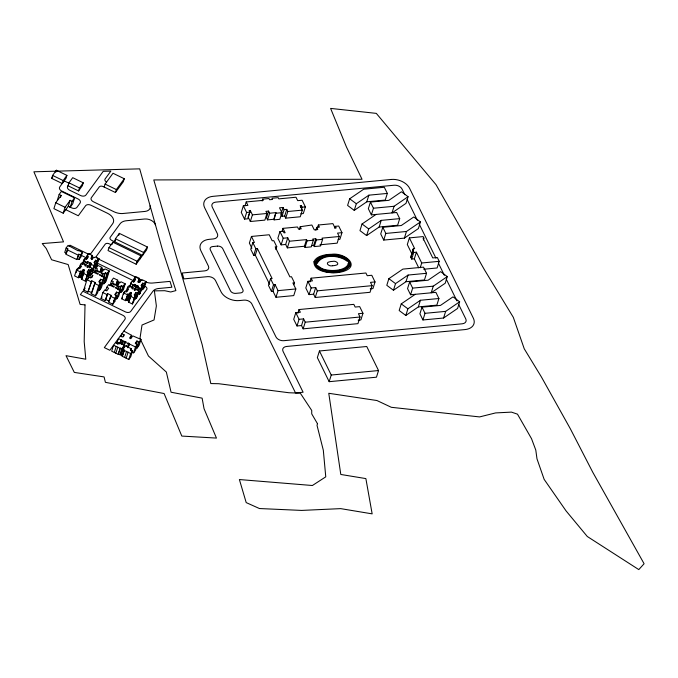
<?xml version="1.0" encoding="UTF-8"?>
<svg xmlns="http://www.w3.org/2000/svg" width="678" height="678" viewBox="0 0 678 678"><rect width="100%" height="100%" fill="white"/><g stroke="black" fill="none" stroke-linecap="round" stroke-linejoin="round"><path stroke-width="1.02" d="M317.016 263.717C322.008 253.682 339.297 254.996 347.204 261.242M316.211 263.208L316.567 265.039M316.228 263.098C322.135 253.123 339.203 254.394 347.644 260.776A6.272 4.17 17.4 0 1 348.551 262.055M411.673 259.081L413.758 252.436L416.411 252.182L414.326 258.827L411.673 259.081L410.843 257.386L411.309 255.513L413.351 248.775L414.673 248.648L409.385 237.885L423.14 236.58L423.894 238.122L423.301 240.02M410.843 257.386L413.394 248.868M51.681 178.373L52.604 175.416L56.367 170.254L66.91 175.382L65.986 178.331L62.232 183.501L51.681 178.373L52.757 176.899M55.757 172.22L56.367 170.254M59.147 194.467L61.113 195.417L55.757 202.756L53.901 208.663L63.215 213.197L68.292 206.239L70.148 200.332L72.105 201.281L74.588 197.874L61.351 191.442L59.147 194.467L57.299 200.366M62.232 183.501L63.164 180.551L66.91 175.382M60.495 197.383L61.113 195.417M68.944 182.84L68.02 185.789L78.572 190.925L82.326 185.755L83.25 182.797L72.707 177.678L68.944 182.84L79.496 187.967L83.25 182.797M63.215 213.197L65.071 207.29L70.148 200.332M69.681 183.543L64.147 180.857L59.74 186.967A4.144 2.754 17.4 0 0 61.749 191.035L78.08 198.976A4.144 2.754 17.4 0 1 80.08 203.053L76.953 207.341A4.144 2.754 17.4 0 1 71.605 207.849L68.292 206.239L70.258 207.188L72.105 201.281M74.588 197.874L72.741 203.781L70.258 207.188M78.572 190.925L79.496 187.967M66.122 248.012L64.732 252.445L66.419 253.258L67.8 248.834L66.122 248.012L68.046 245.377L78.173 250.818L78.453 250.428L82.436 252.369L81.046 256.801L79.123 259.437L77.436 258.615L76.767 259.538L65.749 254.182L67.8 248.834M76.767 259.538L78.826 254.191L80.513 255.004L82.436 252.369M77.436 258.615L78.826 254.191M79.123 259.437L80.513 255.004M79.233 268.446L80.589 264.301L80.157 265.488L81.597 266.191L79.868 268.556L78.428 267.861L76.428 269.997L74.58 275.904L78.394 277.76L80.818 271.064L81.801 271.547L83.275 269.522L84.377 270.056L83.758 272.022M76.114 272.675L77.351 268.734M77.809 269.827L78.428 267.861M104.166 187.043L105.09 184.085L112.997 173.254L124.26 178.729L123.337 181.679L115.429 192.518L103.242 186.594A3.11 2.068 17.4 0 0 99.225 186.967L91.377 197.662A4.144 2.754 17.4 0 0 93.378 201.756L114.209 211.875A12.916 8.594 17.4 0 0 122.048 213.578L145.007 211.426A8.289 5.517 17.4 0 0 150.101 205.824M79.979 267.412L80.911 264.454M82.097 264.471L84.258 259.267L85.326 258.394L86.767 259.098L88.504 256.725L87.064 256.021L86.131 258.979M78.394 277.76L80.818 271.064M82.716 264.191L84.258 259.267M84.716 260.36L85.326 258.394M78.962 276.971L79.945 277.455L81.801 271.547M86.259 258.776L88.411 253.572L92.225 255.428L91.301 258.377M79.945 277.455L81.428 275.421L83.275 269.522M86.581 258.928L87.487 254.835M82.902 272.081L81.046 277.988L82.03 278.463L83.877 272.556L82.902 272.081L84.377 270.056M89.827 267.166L91.064 263.225L89.894 262.666L89.021 263.861L90.954 264.793L89.725 266.479L87.801 265.539L86.928 266.734L88.089 267.301L88.665 266.513L92.2 268.234L90.208 270.378L88.767 269.675L87.038 272.048L88.479 272.742L85.275 281.107L81.462 279.251L83.877 272.556M87.106 263.572L87.725 261.606L88.615 262.039L87.623 263.395L84.25 261.759L83.258 263.115L86.631 264.751L85.64 266.107L84.75 265.674L85.326 264.895L81.504 263.039L80.589 264.301M87.182 267.505L87.801 265.539M91.038 258.182L92.225 255.428M89.284 264.632L89.894 262.666M91.708 259.64L92.64 256.691L91.657 256.216M85.275 281.107L87.725 273.776L86.191 279.844M87.843 272.624L88.767 269.675M89.259 267.946L91.064 263.225M90.03 267.751L90.954 264.793M92.174 291.845L95.123 282.446L91.793 280.836L87.886 292.091L83.716 290.057L86.962 279.726L88.911 277.048L90.86 277.997L92.759 275.395L90.81 274.446L89.928 277.268M86.911 275.582L88.352 276.285L90.208 270.378M88.352 276.285L90.962 269.344M88.326 278.929L88.911 277.048M89.106 275.251L91.284 269.497M115.429 192.518L116.353 189.569L124.26 178.729M92.2 268.234L89.428 275.404M97.861 259.877L97.115 260.911L95.674 260.208L93.818 266.115L95.259 266.818L96.013 265.784L97.861 259.877L99.107 258.776L95.293 256.92L94.717 257.699L93.742 257.225L92.259 259.25L91.157 258.716L92.64 256.691M90.411 270.776L92.183 271.641L94.632 264.31L93.098 270.378L95.378 263.284L93.945 262.581L95.674 260.208M92.174 273.649L92.759 271.768L97.954 274.293L98.378 273.726L95.005 272.081L95.996 270.725L99.361 272.361L99.768 271.81L96.522 270.234L97.513 268.869L95.564 267.929L94.089 272.624M95.259 266.818L97.115 260.911M92.166 277.277L92.759 275.395M87.886 292.091L91.793 280.836M96.013 265.784L98.183 260.038M96.335 265.937L99.107 258.776M96.929 267.132L97.522 265.251L101.827 267.344L100.649 271.098M95.403 272.607L95.996 270.725M100.268 271.081L101.158 268.259L102.132 268.742L100.395 271.132L101.615 271.725L103.361 269.336L104.344 269.81L105.014 268.895L109.319 270.988L107.039 273.505L105.421 272.717L104.429 274.073L101.183 272.497L100.895 272.887L102.827 273.827L101.598 275.505L99.666 274.573L99.369 274.98L104.556 277.505L102.607 280.184L100.658 279.234L98.768 281.836L100.708 282.785L97.471 293.116L95.522 295.794L91.208 293.701L95.123 282.446M100.954 272.497L102.132 268.742M140.092 258.827L141.016 255.877L112.912 242.216L108.98 247.606L108.056 250.563L136.159 264.225L146.541 249.987L147.465 247.038L119.362 233.376L115.429 238.775L114.506 241.724L115.624 240.181M102.768 271.217L103.361 269.336M99.48 282.997L100.658 279.234M95.522 295.794L98.759 285.463L100.708 282.785M101.937 276.641L102.827 273.827M112.302 244.182L112.912 242.216M103.251 277.836L104.429 274.073M98.073 289.887L99.369 290.523L102.607 280.184M103.946 277.412L105.421 272.717M104.556 277.505L101.319 287.845L99.369 290.523M118.743 235.342L119.362 233.376M102.175 283.057L103.802 283.845L107.039 273.505M103.802 283.845L104.692 282.616L107.938 272.285M104.692 282.616L108.26 272.437M109.319 270.988L106.082 281.319L105.014 282.777M105.87 299.583L109.192 301.202L111.048 295.294L107.726 293.676L105.2 300.507L101.03 298.481L102.887 292.574L104.836 289.896L106.785 290.837L108.683 288.243L106.734 287.294L105.81 290.243M105.2 300.507L107.726 293.676M109.946 285.692L111.489 280.777L113.446 278.099L117.752 280.192L116.828 283.141M111.302 285.54L111.921 283.574L115.294 285.209L115.692 284.658L112.446 283.082L113.438 281.717L111.489 280.777M111.048 295.294L108.522 302.117L112.828 304.21L114.785 301.541L116.633 295.633L114.692 294.684L116.591 292.082L118.531 293.032L120.489 290.354L115.294 287.828L115.591 287.413L117.523 288.353L118.752 286.675L116.819 285.735L117.108 285.345L120.353 286.921L121.345 285.565L122.964 286.353L125.244 283.836L120.938 281.743L120.269 282.658L119.286 282.184L116.93 286.54M116.158 284.065L117.752 280.192M116.828 285.523L118.065 281.582L117.082 281.107M118.667 284.15L119.286 282.184M115.658 295.04L116.591 292.082M112.828 304.21L114.684 298.303L116.633 295.633M117.828 289.625L118.752 286.675M115.387 298.303L116.684 298.939L118.531 293.032M119.116 290.862L120.353 286.921M119.803 290.489L121.345 285.565M120.489 290.354L118.633 296.261L116.684 298.939M119.489 291.472L121.116 292.26L122.964 286.353M121.116 292.26L123.862 285.133M122.006 291.04L124.184 285.285M125.244 283.836L123.388 289.743L122.328 291.193M130.862 294.922L131.481 292.955L130.379 292.413L128.896 294.438L127.913 293.964L125.498 300.659L121.676 298.803L123.532 292.896L125.523 290.76L126.964 291.455L128.693 289.082L127.252 288.387L127.684 287.201L126.023 292.32M123.523 294.583L124.447 291.633M126.778 291.294L128.006 287.353M136.159 264.225L137.083 261.267L141.016 255.877M129.201 287.37L131.354 282.167L132.43 281.294L133.871 281.989L135.6 279.624L134.159 278.921L133.235 281.879M125.498 300.659L127.913 293.964M130.125 286.108L131.354 282.167M126.066 299.871L127.049 300.346L128.896 294.438M133.354 281.667L135.515 276.471L139.329 278.327L138.71 280.294M130.379 292.413L128.523 298.32L127.049 300.346M133.676 281.828L134.591 277.734M134.278 280.412L135.515 276.471M132.295 287.158L132.905 285.192L134.837 286.124L135.71 284.93L134.549 284.37L133.973 285.15L130.439 283.429M135.083 289.87L136.007 286.913L139.38 288.557L138.388 289.913L135.015 288.277L134.024 289.633L135.193 290.201L135.761 289.413L139.304 291.133L137.303 293.269L135.863 292.574L134.134 294.947L135.575 295.642L132.371 303.998L128.557 302.142L129.134 301.363L128.15 300.888L129.998 294.981L131.481 292.955M147.465 247.038L143.524 252.436L142.6 255.386L111.709 240.368A3.11 2.068 17.4 0 1 110.209 237.308L119.998 223.901A11.585 7.704 17.4 0 1 126.82 220.697L144.736 219.002A8.289 5.517 17.4 0 1 155.482 224.96M128.557 302.142L130.981 295.455L129.998 294.981M129.439 300.379L130.981 295.455M133.93 286.336L134.549 284.37M116.836 343.56L118.379 338.636L122.625 340.542L121.345 344.56M116.226 346.424L113.54 345.272L111.684 351.179L114.294 352.441L116.226 346.424L117.786 347.178L115.853 353.204L118.184 354.331L120.269 348.102L121.709 348.806L123.743 346.009L124.972 346.602L122.938 349.399L124.379 350.094L122.286 356.331L128.786 359.484L130.727 356.831L132.574 350.924L130.396 349.865L131.235 348.721L125.566 345.966L125.989 345.39L127.913 346.331L129.142 344.644L127.21 343.704L127.871 342.805L129.218 343.466L127.981 347.399M135.091 286.904L135.71 284.93M134.397 290.243L135.015 288.277M117.87 344.492L118.489 342.526L124.159 345.28L124.693 344.543L121.32 342.899L122.311 341.543L125.684 343.187L126.455 342.119L122.549 340.661L121.93 342.627M137.829 282.065L139.329 278.327M136.38 287.531L136.998 285.557L138.159 286.124L137.549 288.091M121.006 336.712L121.93 333.762L124.108 334.813L123.489 336.788M138.812 282.54L139.736 279.59L138.753 279.107M119.743 343.839L120.981 339.898M119.828 343.721L121.065 339.788M132.371 303.998L134.82 296.676L133.295 302.735M134.939 295.523L135.863 292.574M140.219 282.09L140.838 280.124L141.821 280.599L142.388 279.819L146.211 281.667L144.355 287.574L142.363 289.718L140.922 289.014M118.184 354.331L120.269 348.102M137.303 293.269L135.456 299.176L138.058 292.243M137.837 293.481L139.38 288.557M136.21 298.151L138.38 292.396M139.304 291.133L136.532 298.303M118.421 354.009L119.862 354.713L121.709 348.806M141.227 288.031L142.77 283.107L144.211 283.811L146.211 281.667M142.049 287.37L139.278 294.54L140.202 293.277L141.727 287.209L140.202 293.277M124.498 343.432L125.108 341.466M123.743 346.009L121.896 351.916L119.862 354.713M142.77 283.107L141.041 285.48L142.482 286.175L139.88 293.116M122.523 356.001L121.082 355.306L124.159 345.28M123.769 347.492L122.303 351.187M142.363 289.718L144.211 283.811M143.117 288.684L144.965 282.777M122.286 356.331L124.379 350.094M143.439 288.836L145.287 282.929M124.616 357.459L126.549 351.441L128.117 352.204L126.184 358.221M127.744 347.729L129.218 343.466M130.651 338.237L131.574 335.288L123.871 331.101M128.218 347.602L129.142 344.644M130.617 350.687L131.235 348.721M128.786 359.484L130.634 353.577L132.574 350.924M135.931 343.966L136.854 341.017L139.032 342.068L140.973 339.415L132.795 335.881L130.761 338.669L129.532 338.076L131.574 335.288M131.769 351.95L133.625 352.857L135.473 346.95L137.414 344.288L135.236 343.229L136.854 341.017M136.431 344.17L137.354 341.212M137.414 344.288L135.566 350.195L133.625 352.857M135.736 347.272L137.185 347.975L139.032 342.068M140.973 339.415L139.126 345.322L137.185 347.975M300.837 213.773L303.295 213.545L305.38 206.892L302.117 200.239L297.701 200.654L296.023 197.239L278.802 198.866L278.217 197.662L271.971 198.256L272.556 199.459L269.556 199.739L268.963 198.535L262.717 199.129L263.31 200.332L246.216 201.951L247.894 205.375L243.351 205.798L241.275 212.443L244.538 219.104L247.817 218.791L249.902 212.146L249.123 210.561L250.258 210.451L252.419 214.858L250.335 221.503L264.869 220.121L266.954 213.477L265.92 211.358L268.598 211.112L269.632 213.223L267.556 219.867L273.793 219.282L275.878 212.638L269.632 213.223M245.029 205.748L246.216 201.951M244.538 219.104L246.623 212.46L243.351 205.798M250.258 210.451L248.173 217.096L250.335 221.503M262.123 201.027L262.717 199.129M275.853 249.546L276.743 246.699L273.768 240.639L272.192 240.783L269.234 234.758L251.453 236.444L249.368 243.088L251.902 248.25M251.453 236.444L254.411 242.47L252.835 242.622L250.75 249.267L253.725 255.326L255.301 255.174L257.386 248.529L255.809 248.682L253.725 255.326M268.598 211.112L266.513 217.757L267.556 219.867M284.09 209.638L286.769 209.383L284.692 216.036L282.006 216.282L284.09 209.638L283.031 207.476L279.506 207.807L281.887 212.672L279.811 219.316L274.082 219.858L275.878 212.638M283.031 207.476L280.946 214.121L282.006 216.282M338.119 239.487L339.89 239.326L341.966 232.673L338.703 226.02L335.424 226.333L336.203 227.918L335.068 228.028L332.906 223.621L318.372 225.003L319.406 227.113L316.728 227.367L317.787 229.537L314.261 229.867L311.88 225.011L300.193 226.723L301.235 228.833L298.549 229.088L297.515 226.977L282.972 228.35L285.133 232.749L283.997 232.859L283.218 231.274L279.946 231.579L277.861 238.224L281.124 244.885L285.667 244.453L287.752 237.809L283.209 238.241L281.124 244.885M301.507 209.104L302.1 207.205L301.32 205.62L300.185 205.722L302.346 210.129L300.269 216.774L285.726 218.146L287.811 211.502L286.769 209.383M282.082 231.198L282.972 228.35M257.386 248.529L272.115 278.548L270.539 278.7L268.463 285.345L271.437 291.404L273.014 291.26L275.09 284.607L273.514 284.76L271.437 291.404M289.43 241.232L306.524 239.614L304.439 246.258L287.345 247.877L289.43 241.232L287.752 237.809M300.727 207.519L301.32 205.62M276.743 246.699L275.166 246.843L289.904 276.87L291.481 276.717L294.455 282.777L292.879 282.929L295.837 288.955L293.752 295.6L275.963 297.278L278.048 290.633L275.09 284.607M299.303 229.571L300.193 226.723M341.966 232.673L337.551 233.096L339.229 236.512L322.016 238.148L322.609 239.351L320.524 245.995L314.278 246.58L316.363 239.936L315.77 238.741L312.761 239.02L313.355 240.224L311.27 246.868L305.032 247.462L307.109 240.817L306.524 239.614M293.862 284.675L294.455 282.777M315.838 230.215L316.728 227.367M317.474 227.85L318.372 225.003M314.278 246.58L313.694 245.385L315.77 238.741M358.145 320.177L360.874 319.923L362.959 313.278L359.687 306.617L355.153 307.066L353.823 304.354L299.023 309.541L300.346 312.236L295.803 312.668L293.718 319.313L296.989 325.974L301.532 325.542L303.608 318.897L299.066 319.33L296.989 325.974M297.828 313.338L299.023 309.541M370.23 288.828L372.951 288.574L375.036 281.929L371.764 275.268L367.239 275.717L365.908 273.005L311.1 278.192L312.422 280.887L307.88 281.319L305.803 287.964L309.066 294.625L313.609 294.193L315.694 287.548L311.151 287.981L309.066 294.625M309.914 281.989L311.1 278.192M362.959 313.278L358.416 313.711L360.035 317.007L357.95 323.652L303.151 328.838L305.227 322.194L303.608 318.897M334.83 228.232L335.424 226.333M375.036 281.929L370.493 282.362L372.112 285.658L370.035 292.303L315.228 297.489L317.312 290.845L315.694 287.548M349.67 198.781L347.594 205.426L354.247 210.375L366.781 201.815L385.248 200.069L387.333 193.425L384.307 187.264L363.679 189.221L349.67 198.781L356.323 203.731L354.247 210.375M339.229 236.512L337.152 243.156L319.931 244.792M319.44 350.984L317.355 357.628L329.161 381.68L376.459 377.197L378.536 370.552L366.739 346.5L319.44 350.984L331.237 375.036L329.161 381.68M366.781 201.815L368.866 195.171L387.333 193.425M376.053 214.426L362.044 223.986L359.959 230.63L366.612 235.58L379.155 227.028L397.622 225.274L399.706 218.63L396.681 212.477L371.366 214.875L368.34 208.714L370.425 202.069L388.892 200.324L401.435 191.764L408.088 196.713L406.003 203.358L391.994 212.917L394.079 206.273L408.088 196.713M371.366 214.875L373.451 208.231L370.425 202.069M366.612 235.58L368.696 228.935L381.231 220.375L399.706 218.63M379.155 227.028L381.231 220.375M382.799 227.283L380.714 233.927L383.74 240.08L404.368 238.131L418.377 228.571L420.453 221.926L413.8 216.968L401.266 225.528L382.799 227.283L385.816 233.435L383.74 240.08M388.875 278.666L386.791 285.311L393.452 290.26L405.986 281.701L424.453 279.955L426.538 273.302L423.513 267.149L402.885 269.098L388.875 278.666L395.528 283.616L393.452 290.26M404.368 238.131L406.453 231.486L420.453 221.926M409.385 237.885L407.309 244.529L412.148 254.394M413.351 248.775L411.309 255.513M405.986 281.701L408.071 275.056L426.538 273.302M415.258 294.311L401.249 303.871L399.164 310.516L405.817 315.465L418.36 306.905L436.827 305.159L438.912 298.515L435.886 292.354L410.571 294.761L407.546 288.599L409.631 281.955L428.098 280.209L440.632 271.649L447.285 276.599L445.209 283.243L431.2 292.803L433.284 286.158L447.285 276.599M410.571 294.761L412.648 288.116L409.631 281.955M420.224 267.734L421.708 262.988L416.411 252.182M405.817 315.465L407.902 308.821L420.436 300.261L438.912 298.515M418.36 306.905L420.436 300.261M422.004 307.159L419.919 313.804L422.936 319.965L443.573 318.016L457.582 308.448L459.659 301.803L453.006 296.854L440.471 305.414L422.004 307.159L425.021 313.321L422.936 319.965M423.894 238.122L423.072 238.198L432.759 257.928L437.327 257.496L439.208 261.327L437.124 267.971L423.742 269.242M443.573 318.016L445.658 311.371L459.659 301.803M347.882 264.691L348.119 263.403M348.475 265.386L348.89 264.157A7.187 4.78 17.4 0 0 348.916 263.386L348.661 262.31M347.594 265.284C343.195 271.556 328.305 271.531 321.796 268.48M348.297 265.7C342.882 273.31 320.745 272.463 316.694 265.293M68.995 246.589L70.004 245.216L87.148 253.547A3.11 2.068 17.4 0 0 91.166 253.174L112.743 223.596A10.365 6.89 17.4 0 0 107.734 213.392L90.945 205.231A4.144 2.754 17.4 0 0 85.597 205.739L78.284 215.757L65.783 209.68M87.064 256.021L87.809 254.996M87.725 261.606L87.148 262.386L83.335 260.53M81.462 279.251L82.03 278.463M87.725 273.776L88.479 272.742M94.632 264.31L95.378 263.284M85.869 279.683L86.623 278.65M92.776 270.217L93.53 269.191M92.183 271.641L93.098 270.378M90.81 274.446L92.759 271.768M95.564 267.929L97.522 265.251M83.716 290.057L85.182 288.057M101.158 268.259L101.827 267.344M91.208 293.701L91.877 292.786L88.555 291.167M106.734 287.294L108.692 284.616L113.879 287.141L114.302 286.565L110.929 284.93L111.921 283.574M101.03 298.481L102.014 297.142M118.065 281.582L116.319 283.972L117.54 284.574M127.684 287.201L128.608 285.938L132.422 287.794L131.854 288.574L132.735 289.006L133.608 287.811L131.685 286.87L132.905 285.192M134.159 278.921L134.914 277.887M121.676 298.803L122.599 297.54M139.736 279.59L138.261 281.616L139.363 282.15L140.838 280.124M136.007 286.913L136.998 285.557M138.159 286.124L137.592 286.913L141.134 288.633M128.15 300.888L129.134 299.532M134.82 296.676L135.575 295.642M141.727 287.209L142.482 286.175M132.973 302.583L133.727 301.549M118.489 342.526L117.65 343.67L115.472 342.61M124.108 334.813L122.489 337.034L120.32 335.974M117.786 347.178L120.031 348.424M114.294 352.441L115.853 353.204M121.082 355.306L122.616 353.213M126.549 351.441L124.142 350.424M128.117 352.204L130.634 353.577M68.707 184.857L67.732 186.179A4.144 2.754 17.4 0 0 69.741 190.255L80.589 195.535A4.144 2.754 17.4 0 0 85.937 195.027L103.225 171.331L110.853 171.119L105.107 178.95A3.11 2.068 17.4 0 0 106.607 182.009M356.323 203.731L368.866 195.171M395.528 283.616L408.071 275.056M246.623 212.46L249.902 212.146M302.1 207.205L305.38 206.892M252.419 214.858L266.954 213.477M287.811 211.502L302.346 210.129M276.166 213.214L281.887 212.672M373.451 208.231L394.079 206.273M307.109 240.817L313.355 240.224M316.363 239.936L322.609 239.351M385.816 233.435L406.453 231.486M311.685 245.572L313.694 245.385M421.708 262.988L439.208 261.327M278.048 290.633L295.837 288.955M317.312 290.845L372.112 285.658M412.648 288.116L433.284 286.158M305.227 322.194L360.035 317.007M425.021 313.321L445.658 311.371M331.237 375.036L378.536 370.552M332.593 265.725C328.983 266.954 324.237 262.445 330.076 261.691A11.56 7.695 17.4 0 1 332.542 261.411C336.152 260.183 340.898 264.683 335.051 265.445A11.56 7.695 17.4 0 1 332.593 265.725M321.703 268.446L317.796 265.734M105.09 184.085L116.353 189.569M52.604 175.416L63.164 180.551M55.757 202.756L65.071 207.29M115.429 238.775L143.524 252.436M111.073 244.724L109.2 243.809A3.11 2.068 17.4 0 0 105.192 244.19L96.683 255.852A3.11 2.068 17.4 0 0 97.785 258.691M108.98 247.606L137.083 261.267M98.183 258.911L141.914 280.175M80.758 255.106L87.394 258.335M96.878 262.937L133.846 280.912M67.13 249.75L78.156 255.106M95.734 263.937L97.259 264.683M142.829 286.836L144.355 287.574M90.488 264.013L94.03 265.734M76.428 269.997L80.241 271.853M83.309 273.344L87.123 275.2M123.532 292.896L127.345 294.752M130.413 296.235L134.227 298.091M81.428 275.421L82.53 275.963M86.962 279.726L91.123 281.751M94.454 283.37L98.759 285.463M102.887 292.574L107.056 294.599M110.378 296.21L114.684 298.303M113.489 300.905L114.785 301.541M128.981 343.788L135.473 346.95M362.044 223.986L368.696 228.935M401.249 303.871L407.902 308.821M404.817 194.705L402.029 189.018A6.221 4.136 17.4 0 0 394.223 185.221L215.748 202.12A6.221 4.136 17.4 0 0 212.197 206.985L275.954 336.907A6.221 4.136 17.4 0 0 283.751 340.695L462.235 323.796A6.221 4.136 17.4 0 0 465.786 318.931L458.803 304.702M407.147 199.442L417.385 220.308M419.241 224.104L435.996 258.242M438.327 262.979L444.378 275.31M446.234 279.099L456.938 300.913M412.927 250.741L413.758 252.436M414.326 258.827L418.741 267.827M304.439 246.258L305.032 247.462M284.692 216.036L285.726 218.146M307.88 281.319L311.151 287.981M313.609 294.193L315.228 297.489M279.946 231.579L283.209 238.241M273.793 219.282L274.082 219.858M285.667 244.453L287.345 247.877M295.803 312.668L299.066 319.33M301.532 325.542L303.151 328.838M252.835 242.622L255.809 248.682M270.539 278.7L273.514 284.76M255.301 255.174L269.573 284.26M273.014 291.26L275.963 297.278M145.499 281.887A10.365 6.89 17.4 0 0 152.491 283.04L170.008 281.378L171.873 287.243L158.567 288.506A10.365 6.89 17.4 0 0 152.914 291.252L109.844 350.28L104.327 347.602L124.905 319.406A4.144 2.754 17.4 0 0 122.896 315.321L80.368 294.65L82.886 291.209L125.405 311.88A4.144 2.754 17.4 0 0 130.761 311.371L146.719 289.498A3.11 2.068 17.4 0 0 145.219 286.438M314.584 263.191C320.058 275.234 342.178 275.336 350.179 265.64C350.653 251.801 318.067 251.207 314.584 263.14M349.738 263.776L349.729 263.971A8.441 5.61 17.4 0 1 349.67 264.471L349.636 264.632A9.331 6.204 17.4 0 1 349.517 265.064L349.365 265.445A10.772 7.161 17.4 0 1 349.221 265.725C343.67 273.87 323.118 273.048 317.041 266.793A7.221 4.805 17.4 0 1 315.389 263.115C321.126 252.267 339.5 253.657 348.272 260.53A7.102 4.721 17.4 0 1 349.306 261.979L349.382 262.149A7.153 4.754 17.4 0 1 349.729 263.547L349.738 263.776M85.021 304.88L84.191 341.661L85.792 359.213L66.012 355.67L74.309 372.408L104.081 376.917L105.404 382.333L164.101 393.528L181.806 436.073L216.452 438.081L204.053 408.732L202.12 398.147L171.068 392.231L166.339 372.044L148.448 356.026L139.973 338.415L142.016 325.033L154.05 319.948L156.372 305.964L154.389 290.862L164.754 290.709L170.729 291.989L175.882 290.599L162.584 250.207L139.693 168.847L33.9 171.797L63.529 241.868L42.231 243.571L46.257 248.538L51.596 259.759L68.156 264.556L80.097 304.397L85.021 304.88M313.956 261.827C313.787 271.047 326.584 272.598 333.635 272.819A30.425 20.238 17.4 0 0 340.271 272.192C362.832 267.513 345.492 252.208 331.5 254.309A30.425 20.238 17.4 0 0 324.855 254.945C320.694 255.869 315.601 257.437 313.956 261.827M317.457 423.674L317.033 425.369L323.321 450.26L325.762 476.846L312.389 485.507L239.393 479.549L246.199 502.601L259.471 508.542L301.642 510.415L340.687 508.627L372.154 513.865L365.874 478.592L340.797 474.464L328.771 393.291L376.917 400.52L391.359 407.309L479.592 416.919L495.584 412.919L511.475 412.122L517.492 414.165L531.535 438.7L535.79 450.082L536.984 458.82L544.146 479.363L566.037 510.865L587.301 536.501L638.786 569.596L644.1 563.74L592.775 472.269L570.41 428.903L541.417 376.985L524.247 348.797L513.314 317.338L484.533 269.92L436.022 184.687L376.307 113.379L330.601 108.404L346.475 147.041L362.035 179.272L153.787 179.933L202.163 344.627L210.824 383.562L218.663 383.714L288.904 392.74L300.32 393.189L311.719 410.453L311.736 413.894L317.457 423.674M391.392 179.45L212.917 196.349A14.509 9.653 17.4 0 0 204.629 207.705L217.307 233.537A6.907 4.593 17.4 0 1 213.358 238.944L209.146 239.342A14.509 9.653 17.4 0 0 200.866 250.699L208.366 265.996A6.221 4.136 17.4 0 1 204.815 270.869L182.187 273.014L183.907 278.887L207.654 276.641A6.221 4.136 17.4 0 1 215.451 280.429L221.003 291.735A14.509 9.653 17.4 0 0 239.198 300.583L244.046 300.125A6.221 4.136 17.4 0 1 251.843 303.922L295.54 392.952L303.108 392.24L283.04 351.34A6.221 4.136 17.4 0 1 286.591 346.466L465.066 329.567A14.509 9.653 17.4 0 0 473.354 318.211L409.588 188.298A14.509 9.653 17.4 0 0 391.392 179.45M217.536 246.106L212.689 246.563A4.144 2.754 17.4 0 0 210.324 249.809L230.461 290.845A4.144 2.754 17.4 0 0 235.664 293.371L240.504 292.913A4.144 2.754 17.4 0 0 242.877 289.667L222.731 248.631A4.144 2.754 17.4 0 0 217.536 246.106"/></g></svg>
